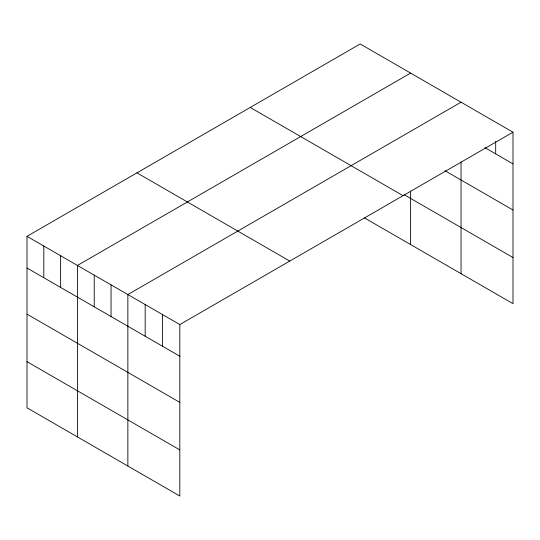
<?xml version="1.0" encoding="UTF-8"?>
<svg xmlns="http://www.w3.org/2000/svg" width="540" height="540" viewBox="0 0 540 540"><rect width="100%" height="100%" fill="white"/><g stroke="black" fill="none" stroke-linecap="round" stroke-linejoin="round"><path stroke-width="0.81" d="M513 132.199L179.82 324.56L179.82 496.031L27 407.801L27 236.331L360.18 43.97L513 132.199L513 303.669L364.385 217.863M410.616 73.089L77.429 265.451L77.429 436.914M461.045 102.202L127.859 294.563L127.859 466.034M484.859 147.629L513 163.877M444.933 170.714L513 210.013M404.312 194.785L513 257.54M250.236 107.453L403.049 195.676M136.951 172.854L289.764 261.083M27 236.331L179.82 324.56M27 268.016L179.82 356.238M27 314.145L179.82 402.374M27 361.672L179.82 449.901M495.68 141.372L495.68 153.88M461.045 161.892L461.045 273.672M410.616 191.052L410.616 244.553M162.5 314.564L162.5 346.241M145.179 304.56L145.179 336.245M111.051 284.857L111.051 316.541M94.237 275.15L94.237 306.835M60.622 255.744L60.622 287.422M43.808 246.038L43.808 277.715"/></g></svg>
